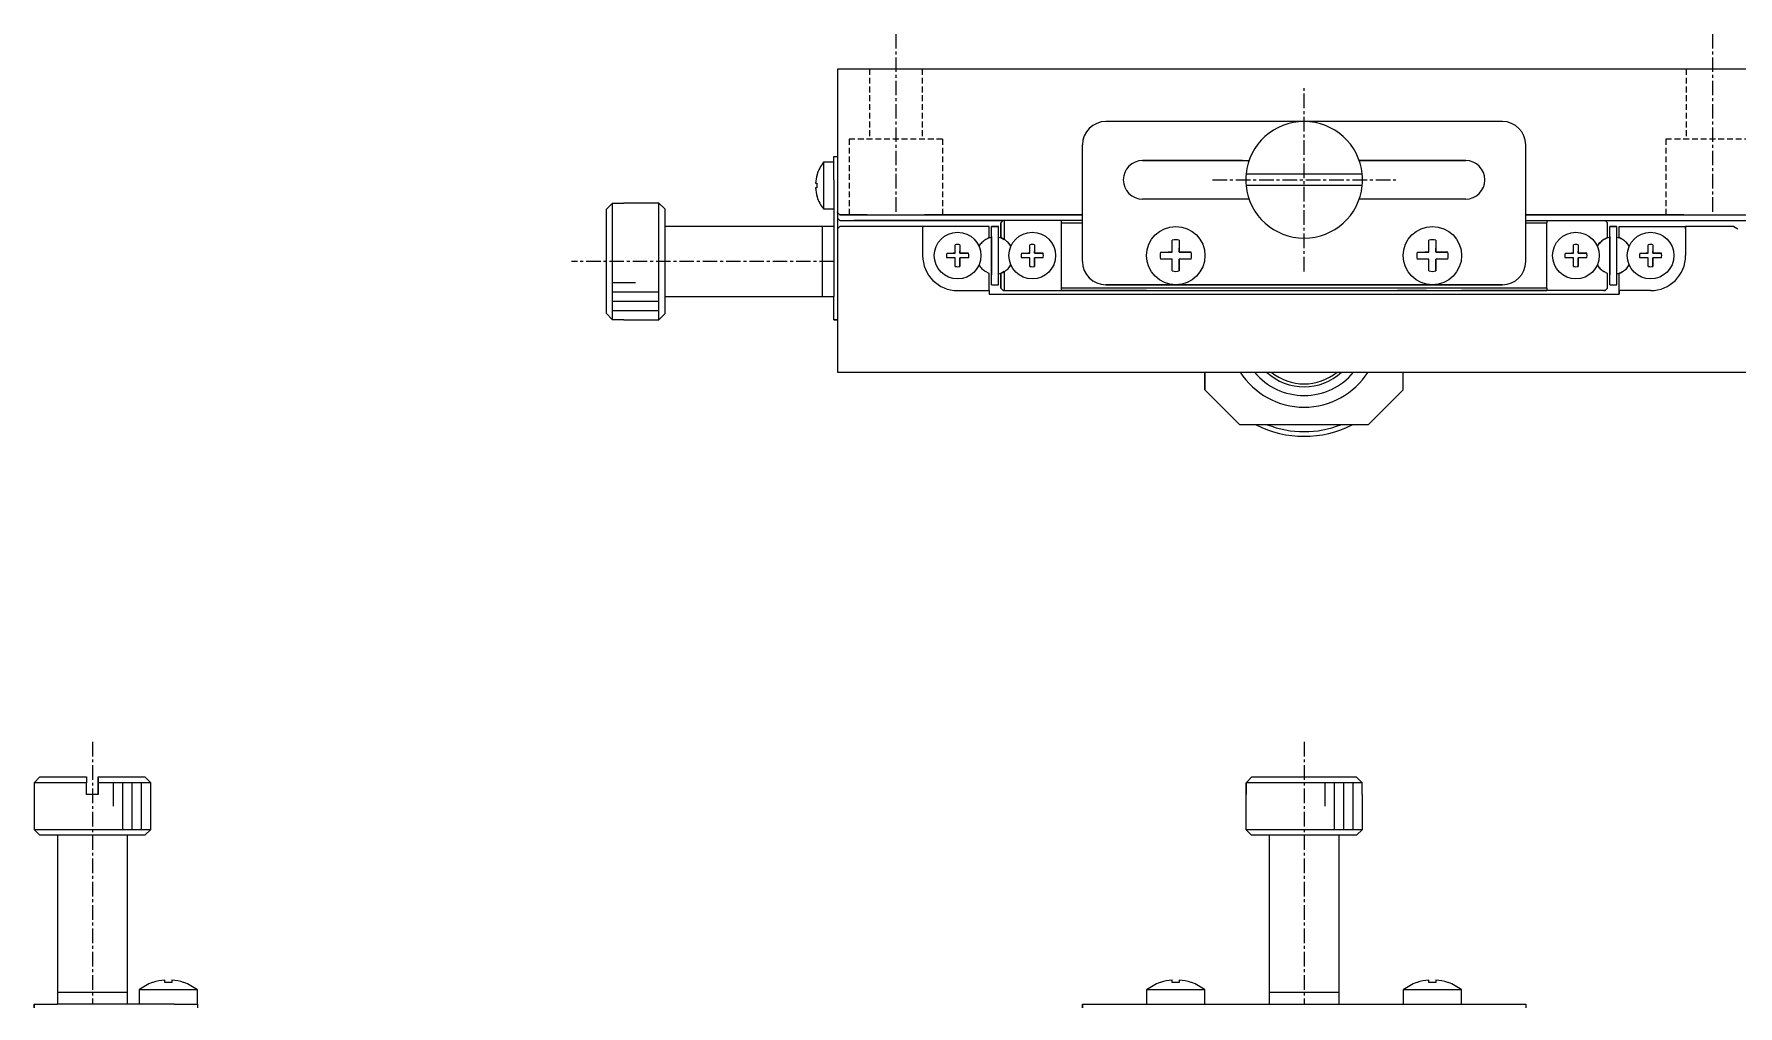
# Model space of a CAD drawing. Extents: x 377 to 904, y 5 to 355.
# Drawn here: x 385 to 531, y 271.9 to 355.3 of the extents above; entities that cross this region are included whole.
import ezdxf

# ---------------------------------------------------------------- set-up
doc = ezdxf.new("R2010")
doc.units = 0
doc.linetypes.add('CENTER', pattern=[2, 1.25, -0.25, 0.25, -0.25])
doc.linetypes.add('DASHED', pattern=[0.75, 0.5, -0.25])
doc.layers.get('0').update_dxf_attribs({"linetype": 'CONTINUOUS'})
doc.layers.add('CENTER', color=1, linetype='CENTER')

msp = doc.modelspace()

# ---------------------------------------------------------------- linework, layer by layer
at = {"color": 7, "linetype": 'CONTINUOUS'}
for p, q in [((533.84, 352.3), (453.84, 352.3)), ((453.84, 352.3), (453.84, 340)), ((493.84, 347.8), (476.84, 347.8)), ((510.84, 347.8), (493.84, 347.8)), ((453.54, 344.8), (453.84, 344.8)), ((453.54, 342.8), (453.54, 344.8)), ((453.54, 344.3), (453.54, 344.8)), ((474.84, 335.8), (474.84, 345.8)), ((474.84, 335.8), (474.84, 345.8)), ((512.84, 335.8), (512.84, 345.8)), ((452.08, 343.25), (452.08, 343.23)), ((452.08, 343.25), (452.08, 343.23)), ((453.54, 344.3), (452.64, 344.3)), ((452.64, 344.3), (452.64, 340.3)), ((488.55, 344.45), (479.99, 344.45)), ((479.99, 344.45), (489.12, 344.45)), ((488.86, 343.3), (498.81, 343.3)), ((489.36, 343.3), (498.31, 343.3)), ((507.69, 344.45), (498.56, 344.45)), ((498.56, 344.45), (507.69, 344.45)), ((451.95, 342.5), (452.08, 342.5)), ((452.08, 342.1), (451.95, 342.1)), ((452.08, 342.5), (452.08, 342.1)), ((453.54, 342.8), (453.54, 332.8)), ((453.84, 342.3), (453.84, 340)), ((498.81, 342.3), (488.86, 342.3)), ((434.04, 340.27), (434.54, 340.78)), ((435.54, 340.78), (434.54, 340.78)), ((434.54, 340.78), (434.54, 330.83)), ((438.54, 340.8), (435.54, 340.8)), ((435.54, 340.8), (435.54, 340.78)), ((439.04, 340.3), (438.54, 340.8)), ((438.54, 330.8), (438.54, 340.8)), ((439.04, 340.3), (439.04, 331.3)), ((452.08, 341.37), (452.08, 341.35)), ((452.08, 341.37), (452.08, 341.35)), ((452.64, 340.3), (453.54, 340.3)), ((453.54, 340.3), (453.54, 338.8)), ((489.12, 341.15), (479.99, 341.15)), ((507.69, 341.15), (498.56, 341.15)), ((434.04, 331.33), (434.04, 340.27)), ((453.84, 340), (453.84, 340.05)), ((453.84, 340), (453.84, 340.05)), ((454.04, 339.8), (453.84, 340)), ((453.84, 340), (454.04, 339.8)), ((453.84, 340), (453.84, 339.5)), ((453.84, 340), (453.84, 338.6)), ((454.04, 339.3), (453.84, 339.5)), ((453.84, 339.5), (454.04, 339.3)), ((456.39, 339.8), (454.04, 339.8)), ((454.04, 339.8), (454.14, 339.8)), ((454.04, 339.3), (455.24, 339.3)), ((454.04, 339.3), (455.24, 339.3)), ((454.14, 339.8), (474.84, 339.8)), ((455.34, 339.3), (455.24, 339.3)), ((455.24, 339.3), (455.34, 339.3)), ((458.84, 339.3), (455.34, 339.3)), ((455.34, 339.3), (468.04, 339.3)), ((456.39, 339.8), (461.29, 339.8)), ((468.04, 339.3), (458.84, 339.3)), ((458.84, 339.3), (462.84, 339.3)), ((458.84, 339.3), (462.84, 339.3)), ((474.84, 339.8), (461.29, 339.8)), ((468.04, 339.3), (462.84, 339.3)), ((462.84, 339.3), (468.04, 339.3)), ((467.84, 339.1), (468.04, 339.3)), ((467.84, 337.85), (467.84, 339.1)), ((467.84, 339.1), (467.84, 337.85)), ((468.14, 339.3), (468.04, 339.3)), ((473.04, 339.3), (468.14, 339.3)), ((468.14, 339.3), (468.14, 337.67)), ((474.84, 339.3), (473.04, 339.3)), ((473.04, 333.3), (473.04, 339.3)), ((473.04, 339.1), (473.04, 339.3)), ((473.04, 339.1), (474.84, 339.1)), ((473.04, 333.5), (473.04, 339.1)), ((526.39, 339.8), (512.84, 339.8)), ((512.84, 339.8), (533.54, 339.8)), ((512.84, 339.3), (533.64, 339.3)), ((512.84, 339.1), (514.64, 339.1)), ((514.64, 339.3), (514.64, 339.1)), ((514.64, 333.5), (514.64, 339.1)), ((519.64, 339.3), (519.84, 339.1)), ((519.84, 337.85), (519.84, 339.1)), ((526.39, 339.8), (531.29, 339.8)), ((452.54, 338.8), (439.04, 338.8)), ((453.54, 338.8), (452.54, 338.8)), ((452.54, 338.8), (452.54, 335.8)), ((452.54, 338.8), (452.54, 335.8)), ((453.54, 337.45), (453.54, 334.15)), ((454.04, 338.8), (453.84, 338.6)), ((453.84, 338.6), (453.84, 326.3)), ((454.14, 338.8), (454.04, 338.8)), ((461.14, 338.8), (454.14, 338.8)), ((466.84, 338.8), (461.14, 338.8)), ((461.14, 338.8), (461.14, 338.6)), ((461.14, 338.6), (461.14, 336.3)), ((466.54, 337.68), (466.84, 337.85)), ((466.54, 337.68), (466.84, 337.85)), ((466.84, 337.85), (466.84, 338.8)), ((467.04, 337.86), (467.04, 338.8)), ((467.04, 338.8), (467.64, 338.8)), ((467.64, 338.8), (467.04, 338.8)), ((467.04, 333.8), (467.04, 338.8)), ((467.04, 337.95), (467.04, 337.86)), ((467.04, 337.95), (467.04, 337.86)), ((467.04, 337.95), (467.04, 337.86)), ((467.04, 337.95), (467.04, 337.86)), ((467.04, 337.95), (467.04, 337.86)), ((467.04, 337.95), (467.04, 337.86)), ((467.04, 337.95), (467.04, 337.86)), ((467.04, 337.95), (467.04, 337.86)), ((467.04, 337.95), (467.04, 337.86)), ((467.04, 337.95), (467.04, 337.86)), ((467.04, 337.95), (467.04, 337.86)), ((467.04, 337.95), (467.04, 337.86)), ((467.04, 337.95), (467.04, 337.86)), ((467.04, 337.95), (467.04, 337.86)), ((467.04, 337.95), (467.04, 337.86)), ((467.04, 337.95), (467.04, 337.86)), ((467.04, 337.95), (467.04, 337.86)), ((467.04, 337.95), (467.04, 337.86)), ((467.04, 337.95), (467.04, 337.86)), ((467.04, 337.95), (467.04, 337.86)), ((467.04, 337.95), (467.04, 337.86)), ((467.04, 337.95), (467.04, 337.86)), ((467.04, 337.95), (467.04, 337.86)), ((467.04, 337.95), (467.04, 337.86)), ((467.04, 337.95), (467.04, 337.86)), ((467.04, 337.95), (467.04, 337.86)), ((467.04, 337.95), (467.04, 337.86)), ((467.04, 337.95), (467.04, 337.86)), ((467.04, 337.95), (467.04, 337.86)), ((467.04, 337.95), (467.04, 337.86)), ((467.04, 337.95), (467.04, 337.86)), ((467.04, 337.95), (467.04, 334.65)), ((467.64, 333.8), (467.64, 338.8)), ((468.13, 337.68), (467.84, 337.85)), ((467.84, 337.85), (468.13, 337.68)), ((482.54, 336.6), (482.54, 337.62)), ((483.14, 337.62), (483.14, 336.94)), ((483.14, 337.62), (483.14, 336.6)), ((504.54, 336.6), (504.54, 337.62)), ((505.14, 337.62), (505.14, 336.94)), ((505.14, 337.62), (505.14, 336.6)), ((519.84, 337.85), (519.54, 337.68)), ((519.54, 337.68), (519.84, 337.85)), ((520.04, 337.86), (520.04, 338.8)), ((520.04, 338.8), (520.64, 338.8)), ((520.64, 338.8), (520.04, 338.8)), ((520.04, 333.8), (520.04, 338.8)), ((520.04, 337.95), (520.04, 337.86)), ((520.04, 337.95), (520.04, 337.86)), ((520.04, 337.95), (520.04, 337.86)), ((520.04, 337.95), (520.04, 337.86)), ((520.04, 337.95), (520.04, 337.86)), ((520.04, 337.95), (520.04, 337.86)), ((520.04, 337.95), (520.04, 337.86)), ((520.04, 337.95), (520.04, 337.86)), ((520.04, 337.95), (520.04, 337.86)), ((520.04, 337.95), (520.04, 337.86)), ((520.04, 337.95), (520.04, 337.86)), ((520.04, 337.95), (520.04, 337.86)), ((520.04, 337.95), (520.04, 337.86)), ((520.04, 337.95), (520.04, 337.86)), ((520.04, 337.95), (520.04, 337.86)), ((520.04, 337.95), (520.04, 337.86)), ((520.04, 337.95), (520.04, 337.86)), ((520.04, 337.95), (520.04, 337.86)), ((520.04, 337.95), (520.04, 337.86)), ((520.04, 337.95), (520.04, 337.86)), ((520.04, 337.95), (520.04, 337.86)), ((520.04, 337.95), (520.04, 337.86)), ((520.04, 337.95), (520.04, 337.86)), ((520.04, 337.95), (520.04, 337.86)), ((520.04, 337.95), (520.04, 337.86)), ((520.04, 337.95), (520.04, 337.86)), ((520.04, 337.95), (520.04, 337.86)), ((520.04, 337.95), (520.04, 337.86)), ((520.04, 337.95), (520.04, 337.86)), ((520.04, 337.95), (520.04, 337.86)), ((520.04, 337.95), (520.04, 337.86)), ((520.04, 337.95), (520.04, 334.65)), ((520.64, 333.8), (520.64, 338.8)), ((520.84, 337.85), (520.84, 338.8)), ((520.84, 338.8), (526.54, 338.8)), ((520.84, 337.85), (520.84, 338.8)), ((521.13, 337.68), (520.84, 337.85)), ((521.13, 337.68), (520.84, 337.85)), ((530.68, 338.8), (526.54, 338.8)), ((526.54, 338.8), (526.54, 336.3)), ((526.54, 338.6), (526.54, 338.8)), ((526.54, 338.6), (526.54, 336.3)), ((530.68, 338.8), (531.02, 338.6)), ((463.21, 336.5), (463.75, 336.5)), ((463.21, 336.5), (463.94, 336.5)), ((463.94, 336.1), (463.21, 336.1)), ((463.94, 336.5), (463.75, 336.5)), ((463.94, 336.5), (463.94, 337.23)), ((463.94, 335.37), (463.94, 336.1)), ((464.34, 337.23), (464.34, 336.69)), ((464.34, 337.23), (464.34, 336.5)), ((464.34, 336.5), (464.34, 336.69)), ((464.52, 336.5), (464.34, 336.5)), ((464.34, 336.5), (465.07, 336.5)), ((464.34, 335.92), (464.34, 336.1)), ((464.34, 336.1), (464.34, 335.37)), ((465.07, 336.1), (464.34, 336.1)), ((465.07, 336.5), (464.52, 336.5)), ((469.61, 336.5), (470.15, 336.5)), ((469.61, 336.5), (470.34, 336.5)), ((470.34, 336.1), (469.61, 336.1)), ((470.34, 336.5), (470.15, 336.5)), ((470.34, 336.5), (470.34, 337.23)), ((470.34, 335.37), (470.34, 336.1)), ((470.74, 337.23), (470.74, 336.69)), ((470.74, 337.23), (470.74, 336.5)), ((470.74, 336.5), (470.74, 336.69)), ((470.92, 336.5), (470.74, 336.5)), ((470.74, 336.5), (471.47, 336.5)), ((470.74, 335.92), (470.74, 336.1)), ((470.74, 336.1), (470.74, 335.37)), ((471.47, 336.1), (470.74, 336.1)), ((471.47, 336.5), (470.92, 336.5)), ((481.52, 336.6), (482.19, 336.6)), ((481.52, 336.6), (482.54, 336.6)), ((482.54, 336), (481.52, 336)), ((482.54, 336.6), (482.19, 336.6)), ((482.54, 334.99), (482.54, 336)), ((483.14, 336.6), (483.14, 336.94)), ((483.48, 336.6), (483.14, 336.6)), ((483.14, 336.6), (484.15, 336.6)), ((483.14, 335.66), (483.14, 336)), ((483.14, 336), (483.14, 334.99)), ((484.15, 336), (483.14, 336)), ((484.15, 336.6), (483.48, 336.6)), ((503.52, 336.6), (504.19, 336.6)), ((503.52, 336.6), (504.54, 336.6)), ((504.54, 336), (503.52, 336)), ((504.54, 336.6), (504.19, 336.6)), ((504.54, 334.99), (504.54, 336)), ((505.14, 336.6), (505.14, 336.94)), ((505.48, 336.6), (505.14, 336.6)), ((505.14, 336.6), (506.15, 336.6)), ((505.14, 335.66), (505.14, 336)), ((505.14, 336), (505.14, 334.99)), ((506.15, 336), (505.14, 336)), ((506.15, 336.6), (505.48, 336.6)), ((516.21, 336.5), (516.75, 336.5)), ((516.21, 336.5), (516.94, 336.5)), ((516.94, 336.1), (516.21, 336.1)), ((516.94, 336.5), (516.75, 336.5)), ((516.94, 336.5), (516.94, 337.23)), ((516.94, 335.37), (516.94, 336.1)), ((517.34, 337.23), (517.34, 336.69)), ((517.34, 337.23), (517.34, 336.5)), ((517.34, 336.5), (517.34, 336.69)), ((517.52, 336.5), (517.34, 336.5)), ((517.34, 336.5), (518.07, 336.5)), ((517.34, 335.92), (517.34, 336.1)), ((517.34, 336.1), (517.34, 335.37)), ((518.07, 336.1), (517.34, 336.1)), ((518.07, 336.5), (517.52, 336.5)), ((522.61, 336.5), (523.15, 336.5)), ((522.61, 336.5), (523.34, 336.5)), ((523.34, 336.1), (522.61, 336.1)), ((523.34, 336.5), (523.15, 336.5)), ((523.34, 336.5), (523.34, 337.23)), ((523.34, 335.37), (523.34, 336.1)), ((523.74, 337.23), (523.74, 336.69)), ((523.74, 337.23), (523.74, 336.5)), ((523.74, 336.5), (523.74, 336.69)), ((523.92, 336.5), (523.74, 336.5)), ((523.74, 336.5), (524.47, 336.5)), ((523.74, 335.92), (523.74, 336.1)), ((523.74, 336.1), (523.74, 335.37)), ((524.47, 336.1), (523.74, 336.1)), ((524.47, 336.5), (523.92, 336.5)), ((452.54, 335.8), (452.54, 332.8)), ((452.54, 335.8), (452.54, 332.8)), ((464.34, 335.37), (464.34, 335.92)), ((466.84, 334.76), (466.54, 334.93)), ((466.84, 333.3), (466.84, 334.76)), ((467.04, 334.74), (467.04, 334.65)), ((467.04, 334.74), (467.04, 334.65)), ((467.04, 334.74), (467.04, 334.65)), ((467.04, 334.74), (467.04, 334.65)), ((467.04, 334.74), (467.04, 334.65)), ((467.04, 333.8), (467.04, 334.74)), ((467.04, 334.74), (467.04, 334.65)), ((467.04, 334.74), (467.04, 334.65)), ((467.04, 334.74), (467.04, 334.65)), ((467.04, 334.74), (467.04, 334.65)), ((467.04, 334.74), (467.04, 334.65)), ((468.13, 334.93), (467.84, 334.76)), ((467.84, 333.5), (467.84, 334.76)), ((467.84, 334.76), (467.84, 333.5)), ((468.14, 334.93), (468.14, 333.3)), ((470.74, 335.37), (470.74, 335.92)), ((483.14, 334.99), (483.14, 335.66)), ((505.14, 334.99), (505.14, 335.66)), ((517.34, 335.37), (517.34, 335.92)), ((519.84, 334.76), (519.54, 334.93)), ((519.84, 333.5), (519.84, 334.76)), ((520.04, 334.74), (520.04, 334.65)), ((520.04, 334.74), (520.04, 334.65)), ((520.04, 333.8), (520.04, 334.74)), ((520.04, 334.74), (520.04, 334.65)), ((520.04, 334.74), (520.04, 334.65)), ((520.84, 334.76), (521.13, 334.93)), ((520.84, 333.3), (520.84, 334.76)), ((520.84, 333.3), (520.84, 334.76)), ((523.74, 335.37), (523.74, 335.92)), ((464.14, 333.3), (466.84, 333.3)), ((466.84, 333.3), (466.84, 333)), ((466.84, 333), (520.84, 333)), ((467.04, 333.8), (467.64, 333.8)), ((468.04, 333.3), (467.84, 333.5)), ((468.04, 333.3), (467.84, 333.5)), ((468.04, 333.3), (468.14, 333.3)), ((468.14, 333.3), (468.04, 333.3)), ((468.14, 333.3), (473.04, 333.3)), ((468.14, 333.3), (473.04, 333.3)), ((473.04, 333.3), (473.04, 333.5)), ((514.64, 333.5), (473.04, 333.5)), ((480.34, 333.3), (473.04, 333.3)), ((473.04, 333.3), (514.64, 333.3)), ((474.59, 333.3), (480.34, 333.3)), ((474.59, 333.3), (480.34, 333.3)), ((474.59, 333.3), (480.34, 333.3)), ((474.59, 333.3), (480.34, 333.3)), ((482.84, 333.8), (476.84, 333.8)), ((476.84, 333.8), (482.84, 333.8)), ((504.84, 333.8), (482.84, 333.8)), ((482.84, 333.8), (504.84, 333.8)), ((504.34, 333.3), (501.84, 333.3)), ((510.84, 333.8), (504.84, 333.8)), ((504.84, 333.8), (510.84, 333.8)), ((507.34, 333.3), (513.09, 333.3)), ((507.34, 333.3), (513.09, 333.3)), ((507.34, 333.3), (513.09, 333.3)), ((507.34, 333.3), (513.09, 333.3)), ((514.64, 333.3), (507.34, 333.3)), ((514.64, 333.5), (514.64, 333.3)), ((519.54, 333.3), (514.64, 333.3)), ((519.54, 333.3), (514.64, 333.3)), ((519.64, 333.3), (519.54, 333.3)), ((519.54, 333.3), (519.64, 333.3)), ((519.84, 333.5), (519.64, 333.3)), ((519.64, 333.3), (519.84, 333.5)), ((520.04, 333.8), (520.64, 333.8)), ((520.84, 333.3), (520.84, 333)), ((523.54, 333.3), (520.84, 333.3)), ((520.84, 333), (520.84, 333.3)), ((439.04, 332.8), (452.54, 332.8)), ((452.54, 332.8), (453.54, 332.8)), ((453.54, 330.8), (453.54, 332.8)), ((453.54, 330.8), (453.54, 332.8)), ((434.54, 330.83), (434.04, 331.33)), ((434.54, 330.83), (435.54, 330.83)), ((435.54, 330.83), (435.54, 330.8)), ((435.54, 330.8), (438.54, 330.8)), ((438.54, 330.8), (439.04, 331.3)), ((453.54, 330.8), (453.84, 330.8)), ((453.84, 330.8), (453.54, 330.8)), ((453.84, 326.3), (533.84, 326.3)), ((485.34, 324.8), (485.34, 326.3)), ((485.34, 326.3), (485.34, 324.8)), ((502.34, 324.8), (502.34, 326.3)), ((488.34, 321.8), (485.34, 324.8)), ((485.34, 324.8), (488.34, 321.8)), ((502.34, 324.8), (499.34, 321.8)), ((499.34, 321.8), (502.34, 324.8)), ((499.34, 321.8), (488.34, 321.8)), ((499.34, 321.8), (488.34, 321.8)), ((385.47, 291.59), (384.97, 291.09)), ((384.97, 291.09), (384.97, 287.09)), ((389.47, 291.09), (384.97, 291.09)), ((385.47, 291.59), (389.47, 291.59)), ((385.47, 291.59), (389.47, 291.59)), ((389.47, 291.59), (389.47, 291.59)), ((389.47, 291.59), (389.47, 291.09)), ((389.47, 290.09), (389.47, 291.09)), ((390.47, 291.59), (390.47, 291.59)), ((390.47, 291.59), (390.47, 291.09)), ((390.47, 291.59), (394.47, 291.59)), ((390.47, 291.09), (390.47, 291.59)), ((390.47, 291.59), (394.47, 291.59)), ((390.47, 290.09), (390.47, 291.09)), ((390.47, 291.09), (390.47, 290.09)), ((394.97, 291.09), (390.47, 291.09)), ((394.97, 291.09), (394.47, 291.59)), ((394.97, 287.09), (394.97, 291.09)), ((488.86, 291.09), (489.36, 291.59)), ((488.86, 290.09), (488.86, 291.09)), ((498.81, 291.09), (488.86, 291.09)), ((488.86, 291.09), (488.86, 290.09)), ((489.36, 291.59), (498.31, 291.59)), ((498.31, 291.59), (498.81, 291.09)), ((498.81, 290.09), (498.81, 291.09)), ((390.47, 290.09), (389.47, 290.09)), ((390.47, 290.09), (389.47, 290.09)), ((390.47, 290.09), (390.47, 290.09)), ((488.84, 290.09), (488.84, 287.09)), ((488.86, 290.09), (488.84, 290.09)), ((498.84, 290.09), (498.81, 290.09)), ((498.84, 287.09), (498.84, 290.09)), ((384.97, 287.09), (385.47, 286.59)), ((384.97, 287.09), (394.97, 287.09)), ((394.47, 286.59), (385.47, 286.59)), ((386.97, 286.59), (386.97, 273.09)), ((392.97, 273.09), (392.97, 286.59)), ((394.47, 286.59), (394.97, 287.09)), ((488.84, 287.09), (489.34, 286.59)), ((488.84, 287.09), (498.84, 287.09)), ((498.34, 286.59), (489.34, 286.59)), ((490.84, 286.59), (489.34, 286.59)), ((490.84, 286.59), (490.84, 273.09)), ((496.84, 286.59), (490.84, 286.59)), ((496.84, 286.59), (490.84, 286.59)), ((496.84, 273.09), (496.84, 286.59)), ((498.34, 286.59), (496.84, 286.59)), ((498.34, 286.59), (498.84, 287.09)), ((393.97, 273.32), (393.97, 272.09)), ((398.97, 273.32), (393.97, 273.32)), ((395.16, 273.96), (395.12, 273.96)), ((395.16, 273.96), (395.12, 273.96)), ((396.17, 273.96), (396.17, 274.17)), ((396.77, 273.96), (396.17, 273.96)), ((396.77, 274.17), (396.77, 273.96)), ((397.82, 273.96), (397.79, 273.96)), ((397.82, 273.96), (397.79, 273.96)), ((398.97, 272.09), (398.97, 273.32)), ((480.34, 273.32), (480.34, 272.09)), ((485.34, 273.32), (480.34, 273.32)), ((481.52, 273.96), (481.49, 273.96)), ((481.52, 273.96), (481.49, 273.96)), ((482.54, 273.96), (482.54, 274.17)), ((483.14, 273.96), (482.54, 273.96)), ((483.14, 274.17), (483.14, 273.96)), ((484.19, 273.96), (484.15, 273.96)), ((484.19, 273.96), (484.15, 273.96)), ((485.34, 272.09), (485.34, 273.32)), ((502.34, 273.32), (502.34, 272.09)), ((507.34, 273.32), (502.34, 273.32)), ((503.52, 273.96), (503.49, 273.96)), ((503.52, 273.96), (503.49, 273.96)), ((504.54, 273.96), (504.54, 274.17)), ((505.14, 273.96), (504.54, 273.96)), ((505.14, 274.17), (505.14, 273.96)), ((506.19, 273.96), (506.15, 273.96)), ((506.19, 273.96), (506.15, 273.96)), ((507.34, 272.09), (507.34, 273.32)), ((384.97, 272.09), (384.97, 271.79)), ((384.97, 272.09), (386.97, 272.09)), ((384.97, 271.79), (384.97, 272.09)), ((386.97, 273.09), (386.97, 272.09)), ((392.97, 273.09), (386.97, 273.09)), ((392.97, 273.09), (386.97, 273.09)), ((396.97, 272.09), (386.97, 272.09)), ((392.97, 272.09), (392.97, 273.09)), ((396.97, 272.09), (398.97, 272.09)), ((398.97, 272.09), (398.97, 271.79)), ((474.84, 272.09), (474.84, 271.79)), ((474.84, 272.09), (476.84, 272.09)), ((474.84, 271.79), (474.84, 272.09)), ((476.84, 272.09), (482.84, 272.09)), ((482.84, 272.09), (504.84, 272.09)), ((490.84, 273.09), (490.84, 272.09)), ((493.84, 273.09), (490.84, 273.09)), ((493.84, 273.09), (490.84, 273.09)), ((496.84, 273.09), (493.84, 273.09)), ((496.84, 273.09), (493.84, 273.09)), ((496.84, 272.09), (496.84, 273.09)), ((504.84, 272.09), (510.84, 272.09)), ((510.84, 272.09), (512.84, 272.09)), ((512.84, 272.09), (512.84, 271.79))]:
    msp.add_line(p, q, dxfattribs=at)
at = {"color": 3, "linetype": 'DASHED'}
for p, q in [((456.59, 352.3), (456.59, 346.3)), ((461.09, 352.3), (461.09, 346.3)), ((526.59, 352.3), (526.59, 346.3)), ((454.84, 346.3), (454.84, 339.8)), ((462.84, 346.3), (454.84, 346.3)), ((462.84, 346.3), (462.84, 339.8)), ((524.84, 346.3), (524.84, 339.8)), ((532.84, 346.3), (524.84, 346.3))]:
    msp.add_line(p, q, dxfattribs=at)
at = {"color": 3, "linetype": 'CONTINUOUS'}
for p, q in [((434.54, 334), (436.54, 334)), ((434.54, 333.2), (438.54, 333.2)), ((434.54, 332.4), (438.54, 332.4)), ((434.54, 331.6), (438.54, 331.6)), ((391.77, 289.09), (391.77, 291.09)), ((392.57, 287.09), (392.57, 291.09)), ((393.37, 287.09), (393.37, 291.09)), ((394.17, 287.09), (394.17, 291.09)), ((495.64, 289.09), (495.64, 291.09)), ((496.44, 287.09), (496.44, 291.09)), ((497.24, 287.09), (497.24, 291.09)), ((498.04, 287.09), (498.04, 291.09))]:
    msp.add_line(p, q, dxfattribs=at)
at = {"color": 7, "linetype": 'CONTINUOUS'}
for centre, radius in [((464.14, 336.3), 2), ((470.54, 336.3), 2), ((482.84, 336.3), 2.5), ((504.84, 336.3), 2.5), ((517.14, 336.3), 2), ((523.54, 336.3), 2)]:
    msp.add_circle(centre, radius, dxfattribs=at)
for centre, radius, start, end in [((476.84, 345.8), 2, 90, 180), ((493.84, 342.8), 5, 5.7435, 174.2652), ((510.84, 345.8), 2, 0, 90), ((455.14, 342.3), 3.19, 163.0947, 176.4096), ((455.14, 342.3), 3.2, 141.3178, 162.73), ((479.99, 342.8), 1.65, 90, 270), ((493.84, 342.8), 5, 174.2652, 185.7435), ((493.84, 342.8), 5, 354.2652, 5.7435), ((507.69, 342.8), 1.65, 270, 90), ((455.14, 342.3), 3.19, 183.5903, 196.9053), ((493.84, 342.8), 5, 185.7435, 354.2652), ((455.14, 342.3), 3.2, 197.27, 218.6822), ((467.34, 336.3), 1.59, 135, 149.5668), ((467.45, 336.19), 1.75, 135, 148.1185), ((467.34, 336.3), 1.59, 120, 135), ((467.34, 336.3), 1.59, 100.8931, 120), ((467.34, 336.3), 1.59, 60, 79.1069), ((467.34, 336.3), 1.59, 59.7392, 60), ((467.34, 336.3), 1.59, 45, 59.7392), ((467.34, 336.3), 1.59, 30.4333, 44.9998), ((467.22, 336.19), 1.75, 31.8815, 45), ((482.84, 336.3), 1.35, 77.1604, 102.8396), ((504.84, 336.3), 1.35, 77.1604, 102.8396), ((520.34, 336.3), 1.59, 134.9998, 149.5668), ((520.45, 336.19), 1.75, 135, 148.1185), ((520.34, 336.3), 1.59, 120.2608, 135), ((520.34, 336.3), 1.59, 100.8931, 120), ((520.34, 336.3), 1.59, 120, 120.2608), ((520.34, 336.3), 1.59, 60, 79.107), ((520.34, 336.3), 1.59, 45, 60), ((520.34, 336.3), 1.59, 30.4333, 44.9998), ((520.22, 336.19), 1.75, 31.8815, 45), ((464.14, 336.3), 3, 180, 270), ((464.14, 336.3), 0.95, 167.8468, 192.1532), ((464.14, 336.3), 0.95, 77.8468, 102.1532), ((464.14, 336.3), 0.95, 347.8468, 12.1532), ((470.54, 336.3), 0.95, 167.8468, 192.1532), ((470.54, 336.3), 0.95, 77.8468, 102.1532), ((470.54, 336.3), 0.95, 347.8468, 12.1532), ((482.84, 336.3), 1.35, 167.1604, 192.8396), ((482.84, 336.3), 1.35, 347.1604, 12.8396), ((504.84, 336.3), 1.35, 167.1604, 192.8396), ((504.84, 336.3), 1.35, 347.1604, 12.8396), ((517.14, 336.3), 0.95, 167.8468, 192.1532), ((517.14, 336.3), 0.95, 77.8468, 102.1532), ((517.14, 336.3), 0.95, 347.8468, 12.1532), ((523.54, 336.3), 0.95, 167.8468, 192.1532), ((523.54, 336.3), 0.95, 77.8468, 102.1532), ((523.54, 336.3), 3, 270, 0), ((523.54, 336.3), 0.95, 347.8468, 12.1532), ((464.14, 336.3), 0.95, 257.8468, 282.1532), ((467.34, 336.3), 1.59, 210.4332, 225.0002), ((467.45, 336.42), 1.75, 211.8815, 225), ((467.34, 336.3), 1.59, 225, 240), ((467.34, 336.3), 1.59, 280.8931, 300.2608), ((467.34, 336.3), 1.59, 300, 300.2608), ((467.34, 336.3), 1.59, 300.2608, 315), ((467.34, 336.3), 1.59, 315, 329.5667), ((467.22, 336.42), 1.75, 315, 328.1185), ((470.54, 336.3), 0.95, 257.8468, 282.1532), ((476.84, 335.8), 2, 180, 270), ((482.84, 336.3), 1.35, 257.1604, 282.8396), ((504.84, 336.3), 1.35, 257.1604, 282.8396), ((510.84, 335.8), 2, 270, 0), ((517.14, 336.3), 0.95, 257.8468, 282.1532), ((520.34, 336.3), 1.59, 210.4332, 225.0002), ((520.45, 336.42), 1.75, 211.8815, 225), ((520.34, 336.3), 1.59, 225, 239.7392), ((520.34, 336.3), 1.59, 239.7392, 240), ((520.34, 336.3), 1.59, 280.8931, 300), ((520.34, 336.3), 1.59, 300, 315), ((520.34, 336.3), 1.59, 315, 329.5667), ((520.22, 336.42), 1.75, 315, 328.1185), ((523.54, 336.3), 0.95, 257.8468, 282.1532), ((493.84, 329.8), 6.5, 212.579, 327.421), ((493.84, 329.8), 5.5, 219.5212, 320.4788), ((493.84, 329.8), 4.75, 227.4631, 312.5369), ((493.84, 329.8), 9, 242.734, 297.266), ((493.84, 329.8), 8.6, 248.4711, 291.5289), ((396.47, 270.19), 4, 109.7246, 128.6822), ((396.47, 270.19), 3.99, 94.3134, 109.2682), ((396.47, 270.19), 3.99, 70.7318, 85.6866), ((396.47, 270.19), 4, 51.3178, 70.2754), ((482.84, 270.19), 4, 109.7246, 128.6822), ((482.84, 270.19), 3.99, 94.3134, 109.2682), ((482.84, 270.19), 3.99, 70.7318, 85.6866), ((482.84, 270.19), 4, 51.3178, 70.2754), ((504.84, 270.19), 4, 109.7246, 128.6822), ((504.84, 270.19), 3.99, 94.3134, 109.2682), ((504.84, 270.19), 3.99, 70.7318, 85.6866), ((504.84, 270.19), 4, 51.3178, 70.2754)]:
    msp.add_arc(centre, radius, start, end, dxfattribs=at)
at = {"color": 3, "linetype": 'CONTINUOUS'}
msp.add_arc((493.84, 329.8), 4.5, 231.0576, 308.9424, dxfattribs=at)
at = {"layer": 'CENTER', "color": 1, "linetype": 'CENTER'}
for p, q in [((458.84, 355.3), (458.84, 340)), ((528.84, 355.3), (528.84, 340)), ((493.84, 334.94), (493.84, 350.66)), ((485.98, 342.8), (501.69, 342.8)), ((453.54, 335.8), (431.04, 335.8)), ((389.97, 294.59), (389.97, 272.09)), ((493.84, 294.59), (493.84, 272.09))]:
    msp.add_line(p, q, dxfattribs=at)

doc.saveas('drawing.dxf')
